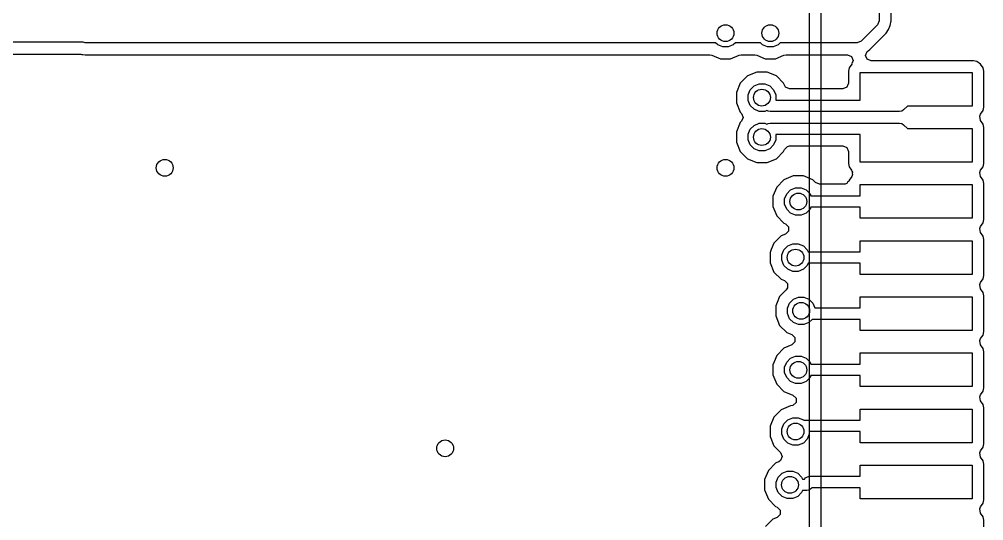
# Model space of a CAD drawing. Extents: x 94.3 to 177.3, y -118.1 to -62.3.
# Drawn here: x 163.7 to 172.3, y -108.14 to -103.68 of the extents above; entities that cross this region are included whole.
import ezdxf

# ---------------------------------------------------------------- set-up
doc = ezdxf.new("R2010")
doc.units = 0
doc.layers.add('BLACK', color=7, linetype='CONTINUOUS')

msp = doc.modelspace()

# ---------------------------------------------------------------- linework, layer by layer
at = {"layer": 'BLACK', "linetype": 'CONTINUOUS'}
for p, q in [((170.75, -112.3), (170.75, -100.5)), ((170.85, -100.5), (170.85, -112.3)), ((171.37, -103.13571), (171.37, -103.68929)), ((171.4775, -103.68929), (171.4775, -103.354747)), ((171.37, -103.68929), (171.355355, -103.724645)), ((171.469317, -103.73043), (171.4775, -103.68929)), ((171.355355, -103.724645), (171.209645, -103.870355)), ((171.431369, -103.800659), (171.454672, -103.765785)), ((171.454672, -103.765785), (171.469317, -103.73043)), ((171.209645, -103.870355), (171.17429, -103.885)), ((171.285665, -103.946364), (171.431364, -103.800665)), ((171.431364, -103.800665), (171.431366, -103.800662)), ((171.431366, -103.800662), (171.431369, -103.800659)), ((164.27, -103.88), (157.56, -103.88)), ((164.272883, -103.881194), (164.27, -103.88)), ((164.292017, -103.885), (164.272883, -103.881194)), ((169.91162, -103.885), (164.292017, -103.885)), ((169.930554, -103.903934), (169.91162, -103.885)), ((169.975614, -103.922598), (169.930554, -103.903934)), ((170.024386, -103.922598), (169.975614, -103.922598)), ((170.069446, -103.903934), (170.024386, -103.922598)), ((170.08838, -103.885), (170.069446, -103.903934)), ((170.31162, -103.885), (170.08838, -103.885)), ((170.330554, -103.903934), (170.31162, -103.885)), ((170.375614, -103.922598), (170.330554, -103.903934)), ((170.424386, -103.922598), (170.375614, -103.922598)), ((170.469446, -103.903934), (170.424386, -103.922598)), ((170.48838, -103.885), (170.469446, -103.903934)), ((171.17429, -103.885), (170.48838, -103.885)), ((171.249132, -103.9975), (171.263777, -103.962145)), ((171.263777, -103.962145), (171.271342, -103.955935)), ((171.271342, -103.955935), (171.285659, -103.946369)), ((171.285659, -103.946369), (171.285664, -103.946364)), ((171.285664, -103.946364), (171.285665, -103.946364)), ((162.408275, -103.9875), (164.25137, -103.9875)), ((164.25137, -103.9875), (164.261126, -103.988461)), ((164.261126, -103.988461), (164.271045, -103.990434)), ((164.271045, -103.990434), (164.292017, -103.9925)), ((164.292017, -103.9925), (169.860306, -103.9925)), ((169.860306, -103.9925), (169.879438, -103.996305)), ((169.879438, -103.996305), (169.954747, -104.0275)), ((169.954747, -104.0275), (169.954749, -104.0275)), ((169.954749, -104.0275), (170.045251, -104.0275)), ((170.045251, -104.0275), (170.045253, -104.0275)), ((170.045253, -104.0275), (170.120561, -103.996305)), ((170.120561, -103.996305), (170.139694, -103.9925)), ((170.139694, -103.9925), (170.260306, -103.9925)), ((170.260306, -103.9925), (170.279438, -103.996305)), ((170.279438, -103.996305), (170.354747, -104.0275)), ((170.354747, -104.0275), (170.354749, -104.0275)), ((170.354749, -104.0275), (170.445251, -104.0275)), ((170.445251, -104.0275), (170.445253, -104.0275)), ((170.445253, -104.0275), (170.520561, -103.996305)), ((170.520561, -103.996305), (170.539694, -103.9925)), ((170.539694, -103.9925), (171.088994, -103.9925)), ((171.088994, -103.9925), (171.124349, -104.007145)), ((171.124349, -104.007145), (171.138994, -104.0425)), ((171.138994, -104.0425), (171.127219, -104.070926)), ((171.263777, -104.032855), (171.249132, -103.9975)), ((171.299132, -104.0475), (171.263777, -104.032855)), ((172.21009, -104.0475), (171.299132, -104.0475)), ((172.210095, -104.0475), (172.21009, -104.0475)), ((172.239993, -104.053447), (172.210095, -104.0475)), ((171.103447, -104.110007), (171.0975, -104.139905)), ((171.126102, -104.076102), (171.103447, -104.110007)), ((171.128838, -104.072008), (171.126102, -104.076101)), ((171.126102, -104.076101), (171.126102, -104.076102)), ((171.127219, -104.070926), (171.128838, -104.072008)), ((172.273898, -104.076102), (172.239993, -104.053447)), ((172.296553, -104.110007), (172.273898, -104.076102)), ((172.302499, -104.139906), (172.296553, -104.110007)), ((170.196128, -104.181338), (170.132138, -104.245328)), ((170.196134, -104.181334), (170.196128, -104.181338)), ((170.279746, -104.1467), (170.196134, -104.181334)), ((170.279747, -104.1467), (170.279746, -104.1467)), ((170.370253, -104.1467), (170.279747, -104.1467)), ((170.453868, -104.181335), (170.370253, -104.1467)), ((170.517865, -104.245332), (170.453868, -104.181335)), ((171.0975, -104.139905), (171.0975, -104.139906)), ((171.0975, -104.139906), (171.0975, -104.139908)), ((171.0975, -104.139908), (171.0975, -104.245099)), ((171.2, -104.397599), (171.2, -104.15)), ((171.2, -104.15), (172.2, -104.15)), ((172.2, -104.15), (172.2, -104.45)), ((172.3025, -104.460095), (172.302499, -104.139906)), ((170.132134, -104.245334), (170.097533, -104.328868)), ((170.132138, -104.245328), (170.132134, -104.245334)), ((170.202402, -104.349814), (170.221066, -104.304754)), ((170.221066, -104.304754), (170.255554, -104.270266)), ((170.255554, -104.270266), (170.300614, -104.251602)), ((170.300614, -104.251602), (170.349386, -104.251602)), ((170.349386, -104.251602), (170.394446, -104.270266)), ((170.394446, -104.270266), (170.428934, -104.304754)), ((170.428934, -104.304754), (170.447598, -104.349814)), ((170.525694, -104.264234), (170.517865, -104.245332)), ((170.536533, -104.280454), (170.525694, -104.264234)), ((170.571888, -104.295099), (170.536533, -104.280454)), ((171.0475, -104.295099), (170.571888, -104.295099)), ((171.082855, -104.280454), (171.0475, -104.295099)), ((171.0975, -104.245099), (171.082855, -104.280454)), ((170.097533, -104.328868), (170.0975, -104.328947)), ((170.0975, -104.328947), (170.0975, -104.419453)), ((170.202402, -104.398586), (170.202402, -104.349814)), ((170.447598, -104.349814), (170.447598, -104.397599)), ((170.0975, -104.419453), (170.132135, -104.503068)), ((170.221066, -104.443646), (170.202402, -104.398586)), ((170.255554, -104.478134), (170.221066, -104.443646)), ((170.300614, -104.496798), (170.255554, -104.478134)), ((170.447598, -104.397599), (171.2, -104.397599)), ((171.621842, -104.45), (171.587522, -104.48432)), ((172.2, -104.45), (171.621842, -104.45)), ((172.296553, -104.489993), (172.3025, -104.460095)), ((170.132135, -104.503068), (170.132138, -104.503071)), ((170.132138, -104.503071), (170.143712, -104.514645)), ((170.143712, -104.514645), (170.158357, -104.55)), ((170.158357, -104.55), (170.143712, -104.585355)), ((170.349386, -104.496798), (170.300614, -104.496798)), ((170.369489, -104.48847), (170.349386, -104.496798)), ((170.379758, -104.495332), (170.369489, -104.48847)), ((170.379759, -104.495332), (170.379758, -104.495332)), ((170.399199, -104.499199), (170.379759, -104.495332)), ((171.551601, -104.499199), (170.399199, -104.499199)), ((171.571041, -104.495332), (171.551601, -104.499199)), ((171.587522, -104.48432), (171.571041, -104.495332)), ((172.267552, -104.540245), (172.275014, -104.522226)), ((172.275018, -104.577778), (172.267552, -104.540245)), ((172.275014, -104.522226), (172.296553, -104.489993)), ((170.132135, -104.596932), (170.0975, -104.680547)), ((170.132136, -104.596931), (170.132135, -104.596932)), ((170.132138, -104.596928), (170.132136, -104.596931)), ((170.143712, -104.585355), (170.132138, -104.596928)), ((170.221066, -104.656354), (170.255554, -104.621866)), ((170.255554, -104.621866), (170.300614, -104.603202)), ((170.300614, -104.603202), (170.349386, -104.603202)), ((170.349386, -104.603202), (170.369489, -104.611529)), ((170.369489, -104.611529), (170.379758, -104.604668)), ((170.379758, -104.604668), (170.379759, -104.604668)), ((170.379759, -104.604668), (170.399199, -104.600801)), ((170.399199, -104.600801), (171.551601, -104.600801)), ((171.551601, -104.600801), (171.571041, -104.604668)), ((171.571041, -104.604668), (171.587522, -104.61568)), ((171.587522, -104.61568), (171.621842, -104.65)), ((171.621842, -104.65), (172.2, -104.65)), ((172.2, -104.65), (172.2, -104.95)), ((172.296552, -104.610004), (172.275018, -104.577778)), ((172.296552, -104.610006), (172.296552, -104.610004)), ((172.296553, -104.610007), (172.296552, -104.610006)), ((172.302499, -104.639906), (172.296553, -104.610007)), ((172.3025, -104.960095), (172.302499, -104.639906)), ((170.0975, -104.680547), (170.0975, -104.771053)), ((170.202402, -104.701414), (170.221066, -104.656354)), ((170.202402, -104.750186), (170.202402, -104.701414)), ((171.2, -104.702401), (170.447598, -104.702401)), ((170.447598, -104.702401), (170.447598, -104.750186)), ((171.2, -104.95), (171.2, -104.702401)), ((170.0975, -104.771053), (170.132135, -104.854668)), ((170.221066, -104.795246), (170.202402, -104.750186)), ((170.255554, -104.829734), (170.221066, -104.795246)), ((170.428934, -104.795246), (170.394446, -104.829734)), ((170.447598, -104.750186), (170.428934, -104.795246)), ((170.525694, -104.835765), (170.552754, -104.808707)), ((170.552754, -104.808707), (170.571888, -104.804901)), ((170.571888, -104.804901), (171.047501, -104.804901)), ((171.047501, -104.804901), (171.082856, -104.819546)), ((171.082856, -104.819546), (171.097501, -104.854901)), ((170.132135, -104.854668), (170.196132, -104.918665)), ((170.300614, -104.848398), (170.255554, -104.829734)), ((170.349386, -104.848398), (170.300614, -104.848398)), ((170.394446, -104.829734), (170.349386, -104.848398)), ((170.453868, -104.918665), (170.517865, -104.854668)), ((170.517865, -104.854668), (170.525694, -104.835765)), ((171.097501, -104.854901), (171.097501, -104.960095)), ((170.196132, -104.918665), (170.279747, -104.9533)), ((170.279747, -104.9533), (170.279749, -104.9533)), ((170.279749, -104.9533), (170.370251, -104.9533)), ((170.370251, -104.9533), (170.370253, -104.9533)), ((170.370253, -104.9533), (170.453868, -104.918665)), ((171.097501, -104.960095), (171.103447, -104.989995)), ((171.103447, -104.989995), (171.124981, -105.022221)), ((172.2, -104.95), (171.2, -104.95)), ((172.275014, -105.022226), (172.296553, -104.989993)), ((172.296553, -104.989993), (172.3025, -104.960095)), ((170.604746, -105.0725), (170.521134, -105.107134)), ((170.604747, -105.0725), (170.604746, -105.0725)), ((170.695253, -105.0725), (170.604747, -105.0725)), ((170.778868, -105.107135), (170.695253, -105.0725)), ((171.125598, -105.076855), (171.103447, -105.110007)), ((171.124981, -105.022221), (171.126712, -105.030926)), ((171.126172, -105.075909), (171.125598, -105.076855)), ((171.132447, -105.059754), (171.126172, -105.075909)), ((171.126712, -105.030926), (171.131967, -105.038082)), ((171.131967, -105.038082), (171.130168, -105.048301)), ((171.130168, -105.048301), (171.132447, -105.059754)), ((172.267552, -105.040245), (172.275014, -105.022226)), ((172.275018, -105.077778), (172.267552, -105.040245)), ((172.296552, -105.110004), (172.275018, -105.077778)), ((170.521128, -105.107138), (170.457138, -105.171128)), ((170.521134, -105.107134), (170.521128, -105.107138)), ((170.778871, -105.107138), (170.778868, -105.107135)), ((170.803788, -105.132055), (170.778871, -105.107138)), ((170.839143, -105.1467), (170.803788, -105.132055)), ((171.055114, -105.1467), (170.839143, -105.1467)), ((171.062269, -105.144529), (171.055114, -105.1467)), ((171.067032, -105.145259), (171.062269, -105.144529)), ((171.072077, -105.141553), (171.067032, -105.145259)), ((171.082893, -105.138273), (171.072077, -105.141553)), ((171.089006, -105.129123), (171.082893, -105.138273)), ((171.097878, -105.122609), (171.089006, -105.129123)), ((171.102437, -105.115084), (171.097878, -105.122609)), ((171.103447, -105.110007), (171.102437, -105.115084)), ((171.2, -105.2492), (171.2, -105.15)), ((171.2, -105.15), (172.2, -105.15)), ((172.2, -105.15), (172.2, -105.45)), ((172.296552, -105.110006), (172.296552, -105.110004)), ((172.296553, -105.110007), (172.296552, -105.110006)), ((172.302499, -105.139906), (172.296553, -105.110007)), ((172.302499, -105.154747), (172.302499, -105.139906)), ((172.3025, -105.460095), (172.302499, -105.154747)), ((170.423498, -105.252338), (170.4225, -105.254747)), ((170.4225, -105.254747), (170.4225, -105.345253)), ((170.457134, -105.171134), (170.423498, -105.252338)), ((170.457138, -105.171128), (170.457134, -105.171134)), ((170.527402, -105.275614), (170.546066, -105.230554)), ((170.546066, -105.230554), (170.580554, -105.196066)), ((170.580554, -105.196066), (170.625614, -105.177402)), ((170.625614, -105.177402), (170.674386, -105.177402)), ((170.674386, -105.177402), (170.719446, -105.196066)), ((170.719446, -105.196066), (170.753934, -105.230554)), ((170.753934, -105.230554), (170.761657, -105.2492)), ((170.761657, -105.2492), (171.2, -105.2492)), ((170.527402, -105.324386), (170.527402, -105.275614)), ((170.546066, -105.369446), (170.527402, -105.324386)), ((170.4225, -105.345253), (170.457135, -105.428868)), ((170.580554, -105.403934), (170.546066, -105.369446)), ((170.625614, -105.422598), (170.580554, -105.403934)), ((170.674386, -105.422598), (170.625614, -105.422598)), ((170.719446, -105.403934), (170.674386, -105.422598)), ((170.753934, -105.369446), (170.719446, -105.403934)), ((170.761657, -105.3508), (170.753934, -105.369446)), ((171.2, -105.3508), (170.761657, -105.3508)), ((171.2, -105.45), (171.2, -105.3508)), ((170.457135, -105.428868), (170.521132, -105.492865)), ((170.521132, -105.492865), (170.535046, -105.498628)), ((170.535046, -105.498628), (170.562106, -105.525688)), ((172.2, -105.45), (171.2, -105.45)), ((172.275014, -105.522226), (172.296553, -105.489993)), ((172.296553, -105.489993), (172.3025, -105.460095)), ((170.535047, -105.591015), (170.496132, -105.607135)), ((170.562106, -105.563956), (170.535047, -105.591015)), ((170.562106, -105.525688), (170.562106, -105.563956)), ((172.267552, -105.540245), (172.275014, -105.522226)), ((172.275018, -105.577778), (172.267552, -105.540245)), ((172.296552, -105.610004), (172.275018, -105.577778)), ((170.432134, -105.671134), (170.40822, -105.728868)), ((170.432138, -105.671128), (170.432134, -105.671134)), ((170.496128, -105.607138), (170.432138, -105.671128)), ((170.49613, -105.607136), (170.496128, -105.607138)), ((170.496132, -105.607135), (170.49613, -105.607136)), ((170.555554, -105.696066), (170.600614, -105.677402)), ((170.600614, -105.677402), (170.649386, -105.677402)), ((170.649386, -105.677402), (170.694446, -105.696066)), ((171.2, -105.7492), (171.2, -105.65)), ((171.2, -105.65), (172.2, -105.65)), ((172.2, -105.65), (172.2, -105.95)), ((172.296552, -105.610006), (172.296552, -105.610004)), ((172.296553, -105.610007), (172.296552, -105.610006)), ((172.302499, -105.639906), (172.296553, -105.610007)), ((172.3025, -105.960095), (172.302499, -105.639906)), ((170.40822, -105.728868), (170.3975, -105.754747)), ((170.3975, -105.754747), (170.3975, -105.845253)), ((170.502402, -105.775614), (170.521066, -105.730554)), ((170.521066, -105.730554), (170.555554, -105.696066)), ((170.694446, -105.696066), (170.728934, -105.730554)), ((170.728934, -105.730554), (170.736657, -105.7492)), ((170.736657, -105.7492), (171.2, -105.7492)), ((170.3975, -105.845253), (170.432135, -105.928868)), ((170.502402, -105.824386), (170.502402, -105.775614)), ((170.521066, -105.869446), (170.502402, -105.824386)), ((170.736657, -105.8508), (170.728934, -105.869446)), ((171.2, -105.8508), (170.736657, -105.8508)), ((171.2, -105.95), (171.2, -105.8508)), ((170.432135, -105.928868), (170.496132, -105.992865)), ((170.555554, -105.903934), (170.521066, -105.869446)), ((170.600614, -105.922598), (170.555554, -105.903934)), ((170.649386, -105.922598), (170.600614, -105.922598)), ((170.694446, -105.903934), (170.649386, -105.922598)), ((170.728934, -105.869446), (170.694446, -105.903934)), ((170.496132, -105.992865), (170.525477, -106.00502)), ((170.525477, -106.00502), (170.552537, -106.032078)), ((172.2, -105.95), (171.2, -105.95)), ((172.267552, -106.040245), (172.275014, -106.022226)), ((172.275014, -106.022226), (172.296553, -105.989993)), ((172.296553, -105.989993), (172.3025, -105.960095)), ((170.541699, -106.086568), (170.482136, -106.146131)), ((170.552537, -106.070346), (170.541699, -106.086568)), ((170.552537, -106.032078), (170.552537, -106.070346)), ((172.275018, -106.077778), (172.267552, -106.040245)), ((172.296552, -106.110004), (172.275018, -106.077778)), ((172.296552, -106.110006), (172.296552, -106.110004)), ((172.296553, -106.110007), (172.296552, -106.110006)), ((172.302499, -106.139906), (172.296553, -106.110007)), ((170.459822, -106.2), (170.4475, -106.229747)), ((170.482134, -106.146134), (170.459822, -106.2)), ((170.482136, -106.146131), (170.482134, -106.146134)), ((170.571066, -106.205554), (170.605554, -106.171066)), ((170.605554, -106.171066), (170.650614, -106.152402)), ((170.650614, -106.152402), (170.699386, -106.152402)), ((170.699386, -106.152402), (170.744446, -106.171066)), ((170.744446, -106.171066), (170.778934, -106.205554)), ((171.2, -106.2492), (171.2, -106.15)), ((171.2, -106.15), (172.2, -106.15)), ((172.2, -106.15), (172.2, -106.45)), ((172.3025, -106.460095), (172.302499, -106.139906)), ((170.4475, -106.229747), (170.4475, -106.320253)), ((170.552402, -106.250614), (170.571066, -106.205554)), ((170.552402, -106.299386), (170.552402, -106.250614)), ((170.778934, -106.205554), (170.797012, -106.2492)), ((170.797012, -106.2492), (171.2, -106.2492)), ((170.4475, -106.320253), (170.482135, -106.403868)), ((170.571066, -106.344446), (170.552402, -106.299386)), ((170.605554, -106.378934), (170.571066, -106.344446)), ((170.77258, -106.3508), (170.744446, -106.378934)), ((171.2, -106.3508), (170.77258, -106.3508)), ((171.2, -106.45), (171.2, -106.3508)), ((170.482135, -106.403868), (170.546132, -106.467865)), ((170.650614, -106.397598), (170.605554, -106.378934)), ((170.699386, -106.397598), (170.650614, -106.397598)), ((170.744446, -106.378934), (170.699386, -106.397598)), ((172.2, -106.45), (171.2, -106.45)), ((170.546132, -106.467865), (170.590223, -106.486128)), ((170.590223, -106.486128), (170.617283, -106.513188)), ((170.617283, -106.513188), (170.617283, -106.551456)), ((172.267552, -106.540245), (172.275014, -106.522226)), ((172.275018, -106.577778), (172.267552, -106.540245)), ((172.275014, -106.522226), (172.296553, -106.489993)), ((172.296553, -106.489993), (172.3025, -106.460095)), ((170.521128, -106.607138), (170.457138, -106.671128)), ((170.52113, -106.607136), (170.521128, -106.607138)), ((170.521132, -106.607135), (170.52113, -106.607136)), ((170.590224, -106.578515), (170.521132, -106.607135)), ((170.617283, -106.551456), (170.590224, -106.578515)), ((172.296552, -106.610004), (172.275018, -106.577778)), ((172.296552, -106.610006), (172.296552, -106.610004)), ((172.296553, -106.610007), (172.296552, -106.610006)), ((172.302499, -106.639906), (172.296553, -106.610007)), ((170.457134, -106.671134), (170.43322, -106.728868)), ((170.457138, -106.671128), (170.457134, -106.671134)), ((170.546066, -106.730554), (170.580554, -106.696066)), ((170.580554, -106.696066), (170.625614, -106.677402)), ((170.625614, -106.677402), (170.674386, -106.677402)), ((170.674386, -106.677402), (170.719446, -106.696066)), ((170.719446, -106.696066), (170.753934, -106.730554)), ((171.2, -106.7492), (171.2, -106.65)), ((171.2, -106.65), (172.2, -106.65)), ((172.2, -106.65), (172.2, -106.95)), ((172.3025, -106.960095), (172.302499, -106.639906)), ((170.43322, -106.728868), (170.4225, -106.754747)), ((170.4225, -106.754747), (170.4225, -106.845253)), ((170.527402, -106.775614), (170.546066, -106.730554)), ((170.527402, -106.824386), (170.527402, -106.775614)), ((170.753934, -106.730554), (170.761657, -106.7492)), ((170.761657, -106.7492), (171.2, -106.7492)), ((170.4225, -106.845253), (170.457135, -106.928868)), ((170.546066, -106.869446), (170.527402, -106.824386)), ((170.580554, -106.903934), (170.546066, -106.869446)), ((170.753934, -106.869446), (170.719446, -106.903934)), ((170.761657, -106.8508), (170.753934, -106.869446)), ((171.2, -106.8508), (170.761657, -106.8508)), ((171.2, -106.95), (171.2, -106.8508)), ((170.457135, -106.928868), (170.521132, -106.992865)), ((170.625614, -106.922598), (170.580554, -106.903934)), ((170.674386, -106.922598), (170.625614, -106.922598)), ((170.719446, -106.903934), (170.674386, -106.922598)), ((172.2, -106.95), (171.2, -106.95)), ((172.296553, -106.989993), (172.3025, -106.960095)), ((170.521132, -106.992865), (170.601865, -107.026306)), ((170.601865, -107.026306), (170.628925, -107.053366)), ((170.628925, -107.053366), (170.628925, -107.091634)), ((172.267552, -107.040245), (172.275014, -107.022226)), ((172.275018, -107.077778), (172.267552, -107.040245)), ((172.275014, -107.022226), (172.296553, -106.989993)), ((170.579746, -107.1225), (170.496134, -107.157134)), ((170.582731, -107.1225), (170.579746, -107.1225)), ((170.601865, -107.118694), (170.582731, -107.1225)), ((170.628925, -107.091634), (170.601865, -107.118694)), ((172.296552, -107.110004), (172.275018, -107.077778)), ((172.296552, -107.110006), (172.296552, -107.110004)), ((172.296553, -107.110007), (172.296552, -107.110006)), ((172.302499, -107.139906), (172.296553, -107.110007)), ((172.3025, -107.460095), (172.302499, -107.139906)), ((170.432134, -107.221134), (170.398431, -107.3025)), ((170.432138, -107.221128), (170.432134, -107.221134)), ((170.496128, -107.157138), (170.432138, -107.221128)), ((170.496134, -107.157134), (170.496128, -107.157138)), ((170.555554, -107.246066), (170.600614, -107.227402)), ((170.600614, -107.227402), (170.649386, -107.227402)), ((170.649386, -107.227402), (170.694446, -107.246066)), ((171.2, -107.2492), (171.2, -107.15)), ((171.2, -107.15), (172.2, -107.15)), ((172.2, -107.15), (172.2, -107.45)), ((170.398431, -107.3025), (170.3975, -107.304747)), ((170.3975, -107.304747), (170.3975, -107.395253)), ((170.502402, -107.325614), (170.521066, -107.280554)), ((170.521066, -107.280554), (170.555554, -107.246066)), ((170.694446, -107.246066), (170.69758, -107.2492)), ((170.69758, -107.2492), (171.2, -107.2492)), ((170.3975, -107.395253), (170.432135, -107.478868)), ((170.502402, -107.374386), (170.502402, -107.325614)), ((170.521066, -107.419446), (170.502402, -107.374386)), ((170.747598, -107.374386), (170.728934, -107.419446)), ((171.2, -107.3508), (170.747598, -107.3508)), ((170.747598, -107.3508), (170.747598, -107.374386)), ((171.2, -107.45), (171.2, -107.3508)), ((170.432135, -107.478868), (170.432138, -107.478871)), ((170.432138, -107.478871), (170.491698, -107.538431)), ((170.555554, -107.453934), (170.521066, -107.419446)), ((170.600614, -107.472598), (170.555554, -107.453934)), ((170.649386, -107.472598), (170.600614, -107.472598)), ((170.694446, -107.453934), (170.649386, -107.472598)), ((170.728934, -107.419446), (170.694446, -107.453934)), ((172.2, -107.45), (171.2, -107.45)), ((172.275014, -107.522226), (172.296553, -107.489993)), ((172.296553, -107.489993), (172.3025, -107.460095)), ((170.491698, -107.538431), (170.506343, -107.573786)), ((170.506343, -107.573786), (170.491698, -107.609141)), ((172.267552, -107.540245), (172.275014, -107.522226)), ((172.275018, -107.577778), (172.267552, -107.540245)), ((170.446128, -107.632138), (170.382138, -107.696128)), ((170.446134, -107.632134), (170.446128, -107.632138)), ((170.457324, -107.627499), (170.446134, -107.632134)), ((170.475478, -107.619979), (170.457324, -107.627499)), ((170.491698, -107.609141), (170.475478, -107.619979)), ((171.2, -107.7492), (171.2, -107.65)), ((171.2, -107.65), (172.2, -107.65)), ((172.2, -107.65), (172.2, -107.95)), ((172.296552, -107.610004), (172.275018, -107.577778)), ((172.296552, -107.610006), (172.296552, -107.610004)), ((172.296553, -107.610007), (172.296552, -107.610006)), ((172.302499, -107.639906), (172.296553, -107.610007)), ((172.3025, -107.960095), (172.302499, -107.639906)), ((170.382134, -107.696134), (170.347863, -107.778871)), ((170.382138, -107.696128), (170.382134, -107.696134)), ((170.471066, -107.755554), (170.505554, -107.721066)), ((170.505554, -107.721066), (170.550614, -107.702402)), ((170.550614, -107.702402), (170.599386, -107.702402)), ((170.599386, -107.702402), (170.644446, -107.721066)), ((170.644446, -107.721066), (170.678934, -107.755554)), ((170.73056, -107.753067), (170.75, -107.7492)), ((170.75, -107.7492), (171.2, -107.7492)), ((170.347863, -107.778871), (170.3475, -107.779747)), ((170.3475, -107.779747), (170.3475, -107.870253)), ((170.452402, -107.800614), (170.471066, -107.755554)), ((170.452402, -107.849386), (170.452402, -107.800614)), ((170.678934, -107.755554), (170.686657, -107.7742)), ((170.686657, -107.7742), (170.703958, -107.7742)), ((170.703958, -107.7742), (170.714079, -107.764079)), ((170.714079, -107.764079), (170.730559, -107.753067)), ((170.730559, -107.753067), (170.73056, -107.753067)), ((170.3475, -107.870253), (170.382135, -107.953868)), ((170.471066, -107.894446), (170.452402, -107.849386)), ((170.505554, -107.928934), (170.471066, -107.894446)), ((170.678934, -107.894446), (170.644446, -107.928934)), ((170.686657, -107.8758), (170.678934, -107.894446)), ((170.725, -107.8758), (170.686657, -107.8758)), ((170.74444, -107.871933), (170.725, -107.8758)), ((170.760921, -107.860921), (170.74444, -107.871933)), ((170.771042, -107.8508), (170.760921, -107.860921)), ((171.2, -107.8508), (170.771042, -107.8508)), ((171.2, -107.95), (171.2, -107.8508)), ((170.382135, -107.953868), (170.446132, -108.017865)), ((170.550614, -107.947598), (170.505554, -107.928934)), ((170.599386, -107.947598), (170.550614, -107.947598)), ((170.644446, -107.928934), (170.599386, -107.947598)), ((172.2, -107.95), (171.2, -107.95)), ((172.275014, -108.022226), (172.296553, -107.989993)), ((172.296553, -107.989993), (172.3025, -107.960095)), ((170.446132, -108.017865), (170.460046, -108.023628)), ((170.460046, -108.023628), (170.487106, -108.050688)), ((170.487106, -108.088956), (170.460047, -108.116015)), ((170.487106, -108.050688), (170.487106, -108.088956)), ((172.267552, -108.040245), (172.275014, -108.022226)), ((172.275018, -108.077778), (172.267552, -108.040245)), ((172.296552, -108.110004), (172.275018, -108.077778)), ((170.421128, -108.132138), (170.357138, -108.196128)), ((170.42113, -108.132136), (170.421128, -108.132138)), ((170.421132, -108.132135), (170.42113, -108.132136)), ((170.460047, -108.116015), (170.421132, -108.132135)), ((172.296552, -108.110006), (172.296552, -108.110004)), ((172.296553, -108.110007), (172.296552, -108.110006)), ((172.302499, -108.139906), (172.296553, -108.110007)), ((172.3025, -108.460095), (172.302499, -108.139906))]:
    msp.add_line(p, q, dxfattribs=at)
at = {"layer": 'BLACK'}
for centre in [(170, -103.8), (170.4, -103.8), (170.325, -104.3742), (170.325, -104.7258), (165, -105), (170, -105), (170.65, -105.3), (170.625, -105.8), (170.675, -106.275), (170.65, -106.8), (170.625, -107.35), (167.5, -107.5), (170.575, -107.825)]:
    msp.add_circle(centre, 0.075, dxfattribs=at)

doc.saveas('drawing.dxf')
